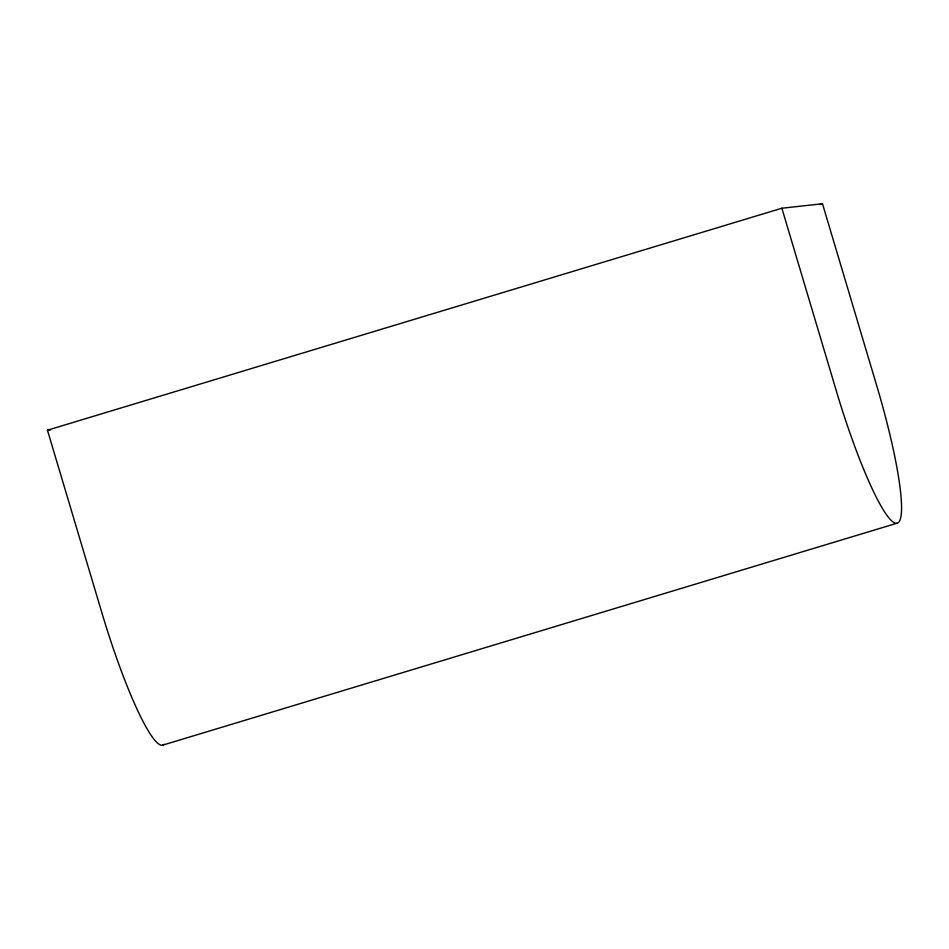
<?xml version="1.0" encoding="UTF-8"?>
<svg xmlns="http://www.w3.org/2000/svg" width="949" height="949" viewBox="0 0 949 949"><rect width="100%" height="100%" fill="white"/><g stroke="black" fill="none" stroke-linecap="round" stroke-linejoin="round"><path stroke-width="1.42" d="M164.248 744.277A140.938 20.095 73.2 0 1 101.792 612.473L47.45 430.205L781.869 208.234L822.486 203.75L876.829 386.029A140.938 20.095 73.2 0 1 896.769 523.29L162.35 745.25M819.651 204.604L822.486 203.75M47.45 430.205L50.356 429.885M781.869 208.234L836.211 390.514A140.938 20.095 73.2 0 0 896.769 523.29"/></g></svg>
